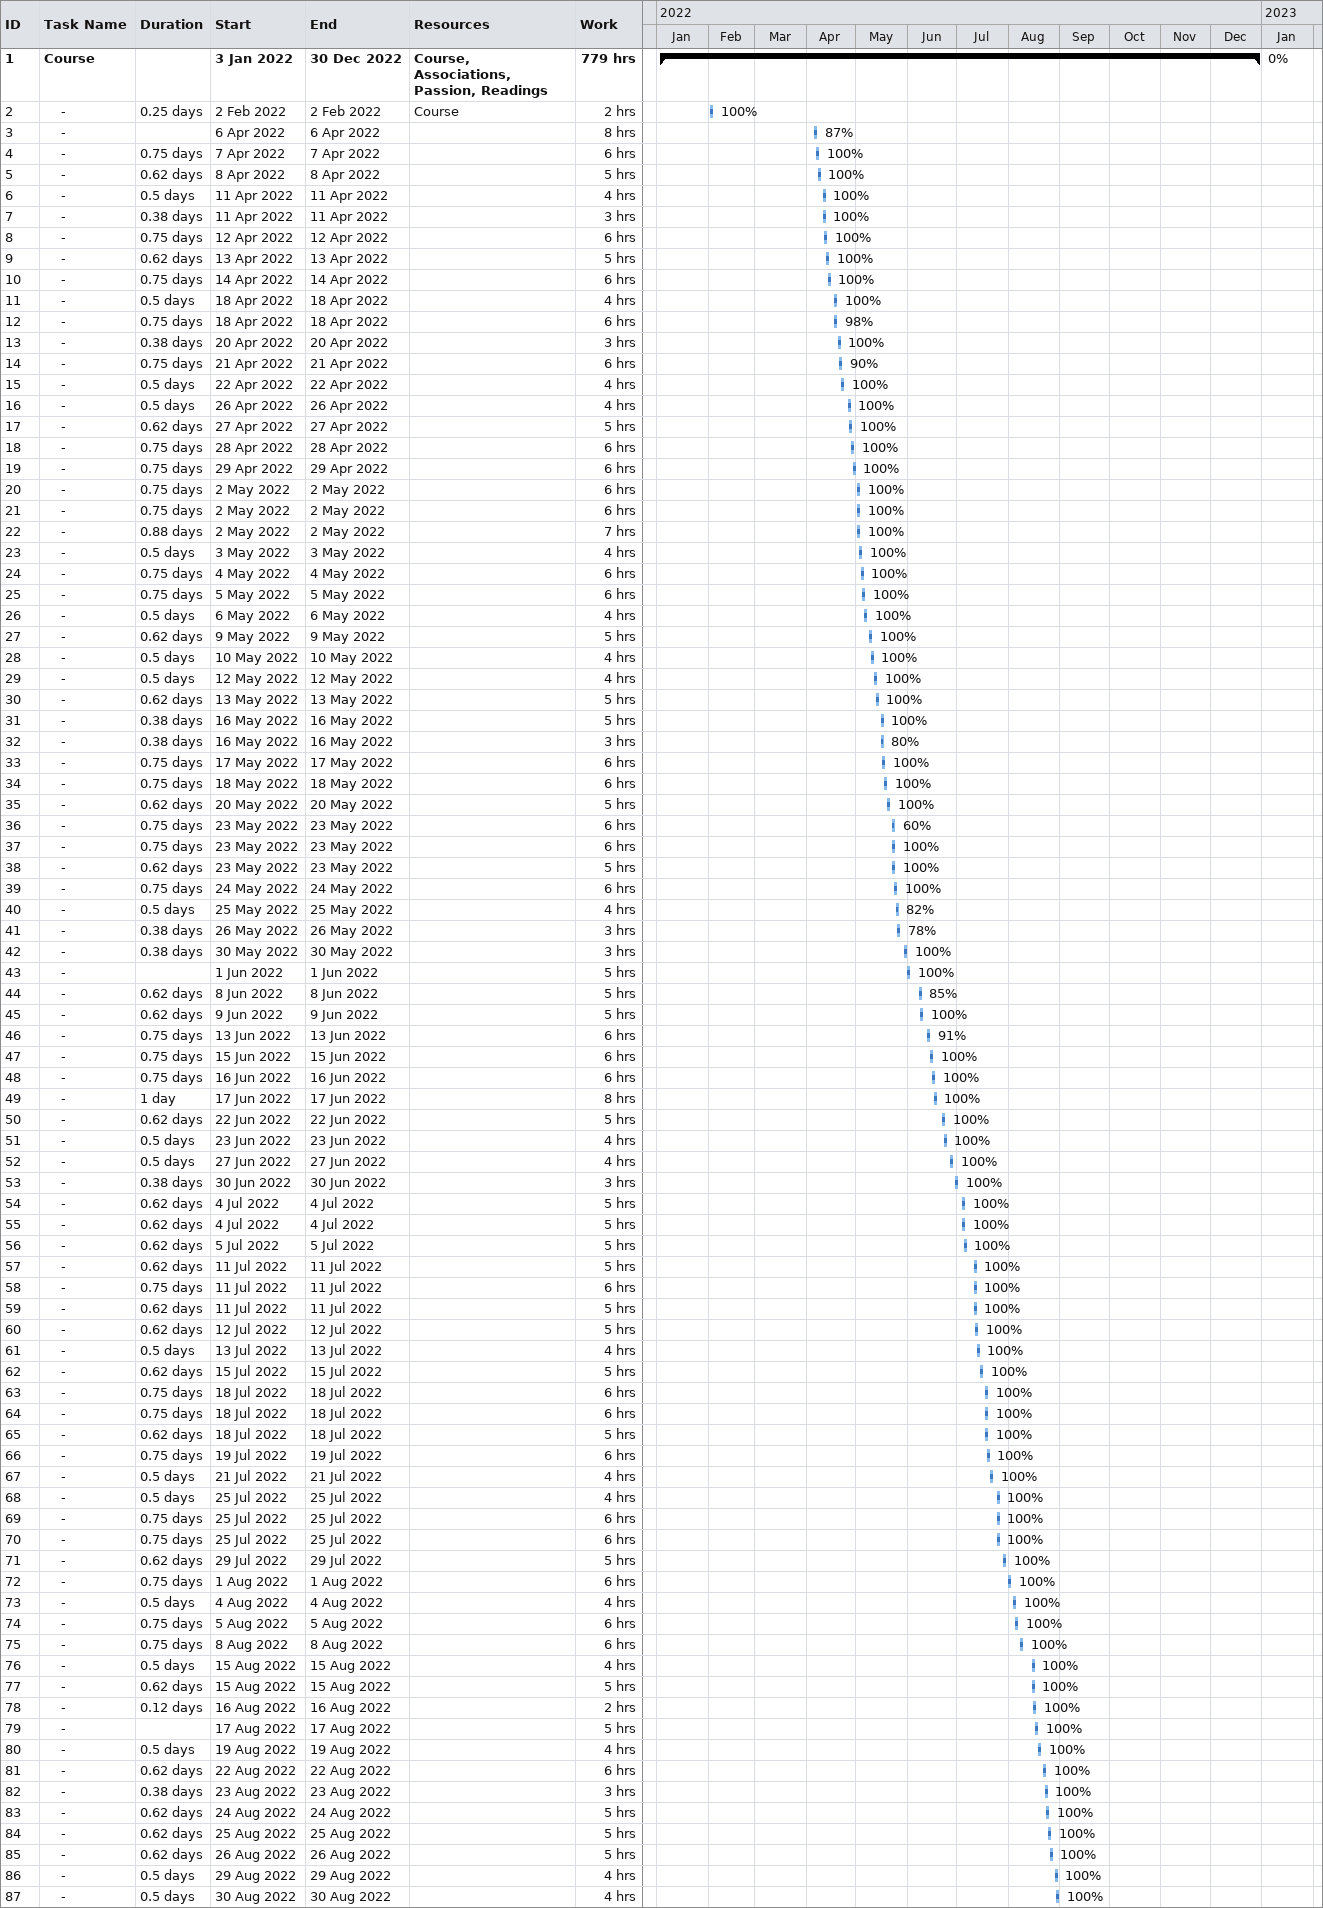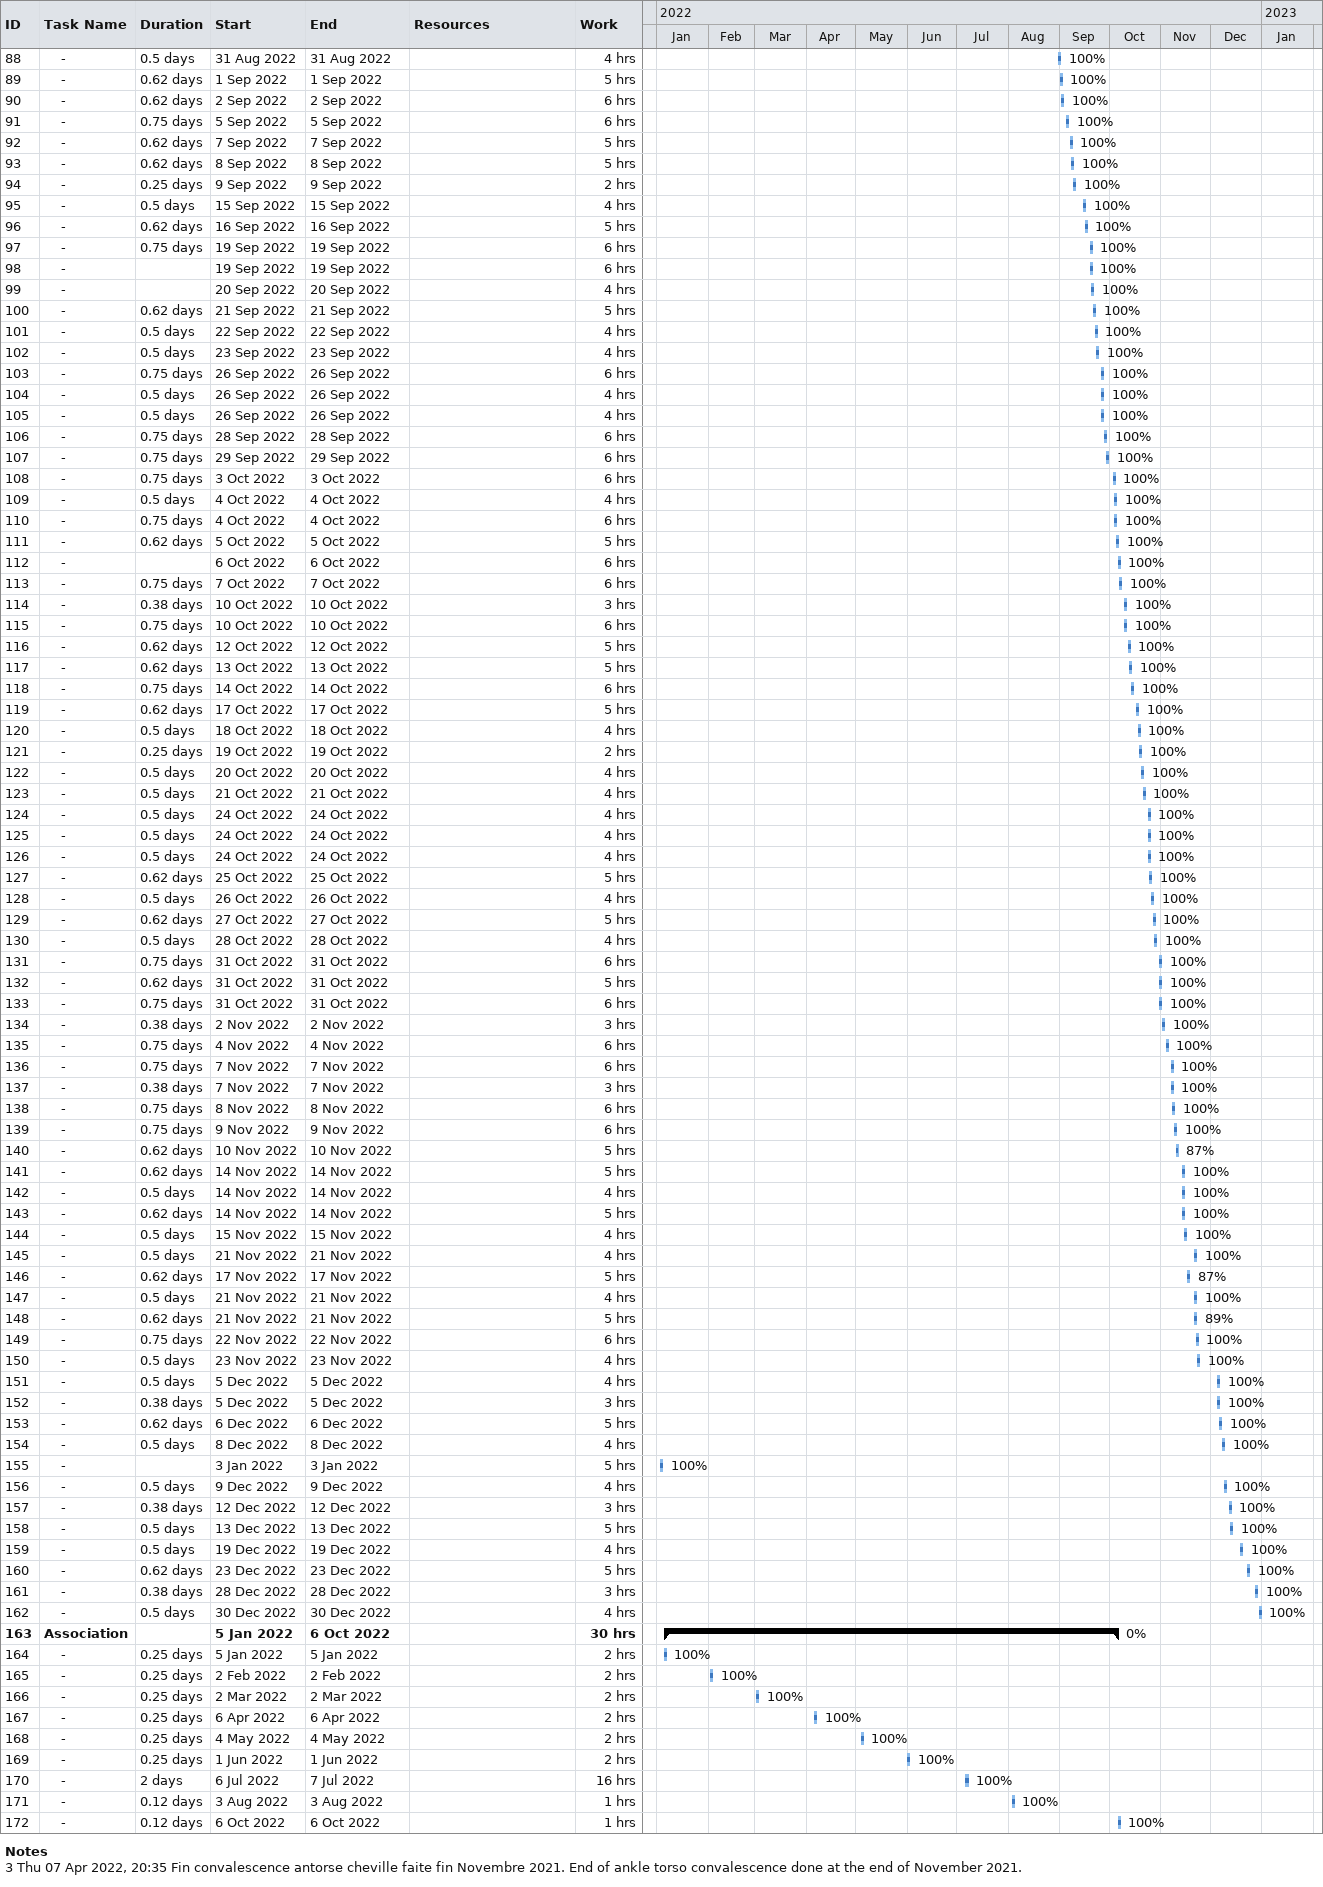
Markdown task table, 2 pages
| ID | Level | Task | Duration | Start | Finish | Resources | % complete | Work (h) |
|---|---|---|---|---|---|---|---|---|
| 1 | 1 | **Course** |  | 2022-01-03 | 2022-12-30 | Course, Associations, Passion, Readings | 0 | 779 |
| 2 | 2 | - | 0.25d | 2022-02-02 | 2022-02-02 | Course | 100 | 2 |
| 3 | 2 | - |  | 2022-04-06 | 2022-04-06 |  | 87 | 8 |
| 4 | 2 | - | 0.75d | 2022-04-07 | 2022-04-07 |  | 100 | 6 |
| 5 | 2 | - | 0.62d | 2022-04-08 | 2022-04-08 |  | 100 | 5 |
| 6 | 2 | - | 0.5d | 2022-04-11 | 2022-04-11 |  | 100 | 4 |
| 7 | 2 | - | 0.38d | 2022-04-11 | 2022-04-11 |  | 100 | 3 |
| 8 | 2 | - | 0.75d | 2022-04-12 | 2022-04-12 |  | 100 | 6 |
| 9 | 2 | - | 0.62d | 2022-04-13 | 2022-04-13 |  | 100 | 5 |
| 10 | 2 | - | 0.75d | 2022-04-14 | 2022-04-14 |  | 100 | 6 |
| 11 | 2 | - | 0.5d | 2022-04-18 | 2022-04-18 |  | 100 | 4 |
| 12 | 2 | - | 0.75d | 2022-04-18 | 2022-04-18 |  | 98 | 6 |
| 13 | 2 | - | 0.38d | 2022-04-20 | 2022-04-20 |  | 100 | 3 |
| 14 | 2 | - | 0.75d | 2022-04-21 | 2022-04-21 |  | 90 | 6 |
| 15 | 2 | - | 0.5d | 2022-04-22 | 2022-04-22 |  | 100 | 4 |
| 16 | 2 | - | 0.5d | 2022-04-26 | 2022-04-26 |  | 100 | 4 |
| 17 | 2 | - | 0.62d | 2022-04-27 | 2022-04-27 |  | 100 | 5 |
| 18 | 2 | - | 0.75d | 2022-04-28 | 2022-04-28 |  | 100 | 6 |
| 19 | 2 | - | 0.75d | 2022-04-29 | 2022-04-29 |  | 100 | 6 |
| 20 | 2 | - | 0.75d | 2022-05-02 | 2022-05-02 |  | 100 | 6 |
| 21 | 2 | - | 0.75d | 2022-05-02 | 2022-05-02 |  | 100 | 6 |
| 22 | 2 | - | 0.88d | 2022-05-02 | 2022-05-02 |  | 100 | 7 |
| 23 | 2 | - | 0.5d | 2022-05-03 | 2022-05-03 |  | 100 | 4 |
| 24 | 2 | - | 0.75d | 2022-05-04 | 2022-05-04 |  | 100 | 6 |
| 25 | 2 | - | 0.75d | 2022-05-05 | 2022-05-05 |  | 100 | 6 |
| 26 | 2 | - | 0.5d | 2022-05-06 | 2022-05-06 |  | 100 | 4 |
| 27 | 2 | - | 0.62d | 2022-05-09 | 2022-05-09 |  | 100 | 5 |
| 28 | 2 | - | 0.5d | 2022-05-10 | 2022-05-10 |  | 100 | 4 |
| 29 | 2 | - | 0.5d | 2022-05-12 | 2022-05-12 |  | 100 | 4 |
| 30 | 2 | - | 0.62d | 2022-05-13 | 2022-05-13 |  | 100 | 5 |
| 31 | 2 | - | 0.38d | 2022-05-16 | 2022-05-16 |  | 100 | 5 |
| 32 | 2 | - | 0.38d | 2022-05-16 | 2022-05-16 |  | 80 | 3 |
| 33 | 2 | - | 0.75d | 2022-05-17 | 2022-05-17 |  | 100 | 6 |
| 34 | 2 | - | 0.75d | 2022-05-18 | 2022-05-18 |  | 100 | 6 |
| 35 | 2 | - | 0.62d | 2022-05-20 | 2022-05-20 |  | 100 | 5 |
| 36 | 2 | - | 0.75d | 2022-05-23 | 2022-05-23 |  | 60 | 6 |
| 37 | 2 | - | 0.75d | 2022-05-23 | 2022-05-23 |  | 100 | 6 |
| 38 | 2 | - | 0.62d | 2022-05-23 | 2022-05-23 |  | 100 | 5 |
| 39 | 2 | - | 0.75d | 2022-05-24 | 2022-05-24 |  | 100 | 6 |
| 40 | 2 | - | 0.5d | 2022-05-25 | 2022-05-25 |  | 82 | 4 |
| 41 | 2 | - | 0.38d | 2022-05-26 | 2022-05-26 |  | 78 | 3 |
| 42 | 2 | - | 0.38d | 2022-05-30 | 2022-05-30 |  | 100 | 3 |
| 43 | 2 | - |  | 2022-06-01 | 2022-06-01 |  | 100 | 5 |
| 44 | 2 | - | 0.62d | 2022-06-08 | 2022-06-08 |  | 85 | 5 |
| 45 | 2 | - | 0.62d | 2022-06-09 | 2022-06-09 |  | 100 | 5 |
| 46 | 2 | - | 0.75d | 2022-06-13 | 2022-06-13 |  | 91 | 6 |
| 47 | 2 | - | 0.75d | 2022-06-15 | 2022-06-15 |  | 100 | 6 |
| 48 | 2 | - | 0.75d | 2022-06-16 | 2022-06-16 |  | 100 | 6 |
| 49 | 2 | - | 1d | 2022-06-17 | 2022-06-17 |  | 100 | 8 |
| 50 | 2 | - | 0.62d | 2022-06-22 | 2022-06-22 |  | 100 | 5 |
| 51 | 2 | - | 0.5d | 2022-06-23 | 2022-06-23 |  | 100 | 4 |
| 52 | 2 | - | 0.5d | 2022-06-27 | 2022-06-27 |  | 100 | 4 |
| 53 | 2 | - | 0.38d | 2022-06-30 | 2022-06-30 |  | 100 | 3 |
| 54 | 2 | - | 0.62d | 2022-07-04 | 2022-07-04 |  | 100 | 5 |
| 55 | 2 | - | 0.62d | 2022-07-04 | 2022-07-04 |  | 100 | 5 |
| 56 | 2 | - | 0.62d | 2022-07-05 | 2022-07-05 |  | 100 | 5 |
| 57 | 2 | - | 0.62d | 2022-07-11 | 2022-07-11 |  | 100 | 5 |
| 58 | 2 | - | 0.75d | 2022-07-11 | 2022-07-11 |  | 100 | 6 |
| 59 | 2 | - | 0.62d | 2022-07-11 | 2022-07-11 |  | 100 | 5 |
| 60 | 2 | - | 0.62d | 2022-07-12 | 2022-07-12 |  | 100 | 5 |
| 61 | 2 | - | 0.5d | 2022-07-13 | 2022-07-13 |  | 100 | 4 |
| 62 | 2 | - | 0.62d | 2022-07-15 | 2022-07-15 |  | 100 | 5 |
| 63 | 2 | - | 0.75d | 2022-07-18 | 2022-07-18 |  | 100 | 6 |
| 64 | 2 | - | 0.75d | 2022-07-18 | 2022-07-18 |  | 100 | 6 |
| 65 | 2 | - | 0.62d | 2022-07-18 | 2022-07-18 |  | 100 | 5 |
| 66 | 2 | - | 0.75d | 2022-07-19 | 2022-07-19 |  | 100 | 6 |
| 67 | 2 | - | 0.5d | 2022-07-21 | 2022-07-21 |  | 100 | 4 |
| 68 | 2 | - | 0.5d | 2022-07-25 | 2022-07-25 |  | 100 | 4 |
| 69 | 2 | - | 0.75d | 2022-07-25 | 2022-07-25 |  | 100 | 6 |
| 70 | 2 | - | 0.75d | 2022-07-25 | 2022-07-25 |  | 100 | 6 |
| 71 | 2 | - | 0.62d | 2022-07-29 | 2022-07-29 |  | 100 | 5 |
| 72 | 2 | - | 0.75d | 2022-08-01 | 2022-08-01 |  | 100 | 6 |
| 73 | 2 | - | 0.5d | 2022-08-04 | 2022-08-04 |  | 100 | 4 |
| 74 | 2 | - | 0.75d | 2022-08-05 | 2022-08-05 |  | 100 | 6 |
| 75 | 2 | - | 0.75d | 2022-08-08 | 2022-08-08 |  | 100 | 6 |
| 76 | 2 | - | 0.5d | 2022-08-15 | 2022-08-15 |  | 100 | 4 |
| 77 | 2 | - | 0.62d | 2022-08-15 | 2022-08-15 |  | 100 | 5 |
| 78 | 2 | - | 0.12d | 2022-08-16 | 2022-08-16 |  | 100 | 2 |
| 79 | 2 | - |  | 2022-08-17 | 2022-08-17 |  | 100 | 5 |
| 80 | 2 | - | 0.5d | 2022-08-19 | 2022-08-19 |  | 100 | 4 |
| 81 | 2 | - | 0.62d | 2022-08-22 | 2022-08-22 |  | 100 | 6 |
| 82 | 2 | - | 0.38d | 2022-08-23 | 2022-08-23 |  | 100 | 3 |
| 83 | 2 | - | 0.62d | 2022-08-24 | 2022-08-24 |  | 100 | 5 |
| 84 | 2 | - | 0.62d | 2022-08-25 | 2022-08-25 |  | 100 | 5 |
| 85 | 2 | - | 0.62d | 2022-08-26 | 2022-08-26 |  | 100 | 5 |
| 86 | 2 | - | 0.5d | 2022-08-29 | 2022-08-29 |  | 100 | 4 |
| 87 | 2 | - | 0.5d | 2022-08-30 | 2022-08-30 |  | 100 | 4 |
| 88 | 2 | - | 0.5d | 2022-08-31 | 2022-08-31 |  | 100 | 4 |
| 89 | 2 | - | 0.62d | 2022-09-01 | 2022-09-01 |  | 100 | 5 |
| 90 | 2 | - | 0.62d | 2022-09-02 | 2022-09-02 |  | 100 | 6 |
| 91 | 2 | - | 0.75d | 2022-09-05 | 2022-09-05 |  | 100 | 6 |
| 92 | 2 | - | 0.62d | 2022-09-07 | 2022-09-07 |  | 100 | 5 |
| 93 | 2 | - | 0.62d | 2022-09-08 | 2022-09-08 |  | 100 | 5 |
| 94 | 2 | - | 0.25d | 2022-09-09 | 2022-09-09 |  | 100 | 2 |
| 95 | 2 | - | 0.5d | 2022-09-15 | 2022-09-15 |  | 100 | 4 |
| 96 | 2 | - | 0.62d | 2022-09-16 | 2022-09-16 |  | 100 | 5 |
| 97 | 2 | - | 0.75d | 2022-09-19 | 2022-09-19 |  | 100 | 6 |
| 98 | 2 | - |  | 2022-09-19 | 2022-09-19 |  | 100 | 6 |
| 99 | 2 | - |  | 2022-09-20 | 2022-09-20 |  | 100 | 4 |
| 100 | 2 | - | 0.62d | 2022-09-21 | 2022-09-21 |  | 100 | 5 |
| 101 | 2 | - | 0.5d | 2022-09-22 | 2022-09-22 |  | 100 | 4 |
| 102 | 2 | - | 0.5d | 2022-09-23 | 2022-09-23 |  | 100 | 4 |
| 103 | 2 | - | 0.75d | 2022-09-26 | 2022-09-26 |  | 100 | 6 |
| 104 | 2 | - | 0.5d | 2022-09-26 | 2022-09-26 |  | 100 | 4 |
| 105 | 2 | - | 0.5d | 2022-09-26 | 2022-09-26 |  | 100 | 4 |
| 106 | 2 | - | 0.75d | 2022-09-28 | 2022-09-28 |  | 100 | 6 |
| 107 | 2 | - | 0.75d | 2022-09-29 | 2022-09-29 |  | 100 | 6 |
| 108 | 2 | - | 0.75d | 2022-10-03 | 2022-10-03 |  | 100 | 6 |
| 109 | 2 | - | 0.5d | 2022-10-04 | 2022-10-04 |  | 100 | 4 |
| 110 | 2 | - | 0.75d | 2022-10-04 | 2022-10-04 |  | 100 | 6 |
| 111 | 2 | - | 0.62d | 2022-10-05 | 2022-10-05 |  | 100 | 5 |
| 112 | 2 | - |  | 2022-10-06 | 2022-10-06 |  | 100 | 6 |
| 113 | 2 | - | 0.75d | 2022-10-07 | 2022-10-07 |  | 100 | 6 |
| 114 | 2 | - | 0.38d | 2022-10-10 | 2022-10-10 |  | 100 | 3 |
| 115 | 2 | - | 0.75d | 2022-10-10 | 2022-10-10 |  | 100 | 6 |
| 116 | 2 | - | 0.62d | 2022-10-12 | 2022-10-12 |  | 100 | 5 |
| 117 | 2 | - | 0.62d | 2022-10-13 | 2022-10-13 |  | 100 | 5 |
| 118 | 2 | - | 0.75d | 2022-10-14 | 2022-10-14 |  | 100 | 6 |
| 119 | 2 | - | 0.62d | 2022-10-17 | 2022-10-17 |  | 100 | 5 |
| 120 | 2 | - | 0.5d | 2022-10-18 | 2022-10-18 |  | 100 | 4 |
| 121 | 2 | - | 0.25d | 2022-10-19 | 2022-10-19 |  | 100 | 2 |
| 122 | 2 | - | 0.5d | 2022-10-20 | 2022-10-20 |  | 100 | 4 |
| 123 | 2 | - | 0.5d | 2022-10-21 | 2022-10-21 |  | 100 | 4 |
| 124 | 2 | - | 0.5d | 2022-10-24 | 2022-10-24 |  | 100 | 4 |
| 125 | 2 | - | 0.5d | 2022-10-24 | 2022-10-24 |  | 100 | 4 |
| 126 | 2 | - | 0.5d | 2022-10-24 | 2022-10-24 |  | 100 | 4 |
| 127 | 2 | - | 0.62d | 2022-10-25 | 2022-10-25 |  | 100 | 5 |
| 128 | 2 | - | 0.5d | 2022-10-26 | 2022-10-26 |  | 100 | 4 |
| 129 | 2 | - | 0.62d | 2022-10-27 | 2022-10-27 |  | 100 | 5 |
| 130 | 2 | - | 0.5d | 2022-10-28 | 2022-10-28 |  | 100 | 4 |
| 131 | 2 | - | 0.75d | 2022-10-31 | 2022-10-31 |  | 100 | 6 |
| 132 | 2 | - | 0.62d | 2022-10-31 | 2022-10-31 |  | 100 | 5 |
| 133 | 2 | - | 0.75d | 2022-10-31 | 2022-10-31 |  | 100 | 6 |
| 134 | 2 | - | 0.38d | 2022-11-02 | 2022-11-02 |  | 100 | 3 |
| 135 | 2 | - | 0.75d | 2022-11-04 | 2022-11-04 |  | 100 | 6 |
| 136 | 2 | - | 0.75d | 2022-11-07 | 2022-11-07 |  | 100 | 6 |
| 137 | 2 | - | 0.38d | 2022-11-07 | 2022-11-07 |  | 100 | 3 |
| 138 | 2 | - | 0.75d | 2022-11-08 | 2022-11-08 |  | 100 | 6 |
| 139 | 2 | - | 0.75d | 2022-11-09 | 2022-11-09 |  | 100 | 6 |
| 140 | 2 | - | 0.62d | 2022-11-10 | 2022-11-10 |  | 87 | 5 |
| 141 | 2 | - | 0.62d | 2022-11-14 | 2022-11-14 |  | 100 | 5 |
| 142 | 2 | - | 0.5d | 2022-11-14 | 2022-11-14 |  | 100 | 4 |
| 143 | 2 | - | 0.62d | 2022-11-14 | 2022-11-14 |  | 100 | 5 |
| 144 | 2 | - | 0.5d | 2022-11-15 | 2022-11-15 |  | 100 | 4 |
| 145 | 2 | - | 0.5d | 2022-11-21 | 2022-11-21 |  | 100 | 4 |
| 146 | 2 | - | 0.62d | 2022-11-17 | 2022-11-17 |  | 87 | 5 |
| 147 | 2 | - | 0.5d | 2022-11-21 | 2022-11-21 |  | 100 | 4 |
| 148 | 2 | - | 0.62d | 2022-11-21 | 2022-11-21 |  | 89 | 5 |
| 149 | 2 | - | 0.75d | 2022-11-22 | 2022-11-22 |  | 100 | 6 |
| 150 | 2 | - | 0.5d | 2022-11-23 | 2022-11-23 |  | 100 | 4 |
| 151 | 2 | - | 0.5d | 2022-12-05 | 2022-12-05 |  | 100 | 4 |
| 152 | 2 | - | 0.38d | 2022-12-05 | 2022-12-05 |  | 100 | 3 |
| 153 | 2 | - | 0.62d | 2022-12-06 | 2022-12-06 |  | 100 | 5 |
| 154 | 2 | - | 0.5d | 2022-12-08 | 2022-12-08 |  | 100 | 4 |
| 155 | 2 | - |  | 2022-01-03 | 2022-01-03 |  | 100 | 5 |
| 156 | 2 | - | 0.5d | 2022-12-09 | 2022-12-09 |  | 100 | 4 |
| 157 | 2 | - | 0.38d | 2022-12-12 | 2022-12-12 |  | 100 | 3 |
| 158 | 2 | - | 0.5d | 2022-12-13 | 2022-12-13 |  | 100 | 5 |
| 159 | 2 | - | 0.5d | 2022-12-19 | 2022-12-19 |  | 100 | 4 |
| 160 | 2 | - | 0.62d | 2022-12-23 | 2022-12-23 |  | 100 | 5 |
| 161 | 2 | - | 0.38d | 2022-12-28 | 2022-12-28 |  | 100 | 3 |
| 162 | 2 | - | 0.5d | 2022-12-30 | 2022-12-30 |  | 100 | 4 |
| 163 | 1 | **Association** |  | 2022-01-05 | 2022-10-06 |  | 0 | 30 |
| 164 | 2 | - | 0.25d | 2022-01-05 | 2022-01-05 |  | 100 | 2 |
| 165 | 2 | - | 0.25d | 2022-02-02 | 2022-02-02 |  | 100 | 2 |
| 166 | 2 | - | 0.25d | 2022-03-02 | 2022-03-02 |  | 100 | 2 |
| 167 | 2 | - | 0.25d | 2022-04-06 | 2022-04-06 |  | 100 | 2 |
| 168 | 2 | - | 0.25d | 2022-05-04 | 2022-05-04 |  | 100 | 2 |
| 169 | 2 | - | 0.25d | 2022-06-01 | 2022-06-01 |  | 100 | 2 |
| 170 | 2 | - | 2d | 2022-07-06 | 2022-07-07 |  | 100 | 16 |
| 171 | 2 | - | 0.12d | 2022-08-03 | 2022-08-03 |  | 100 | 1 |
| 172 | 2 | - | 0.12d | 2022-10-06 | 2022-10-06 |  | 100 | 1 |

Notes
- 3: Thu 07 Apr 2022, 20:35 Fin convalescence antorse cheville faite fin Novembre 2021. End of ankle torso convalescence done at the end of November 2021.
